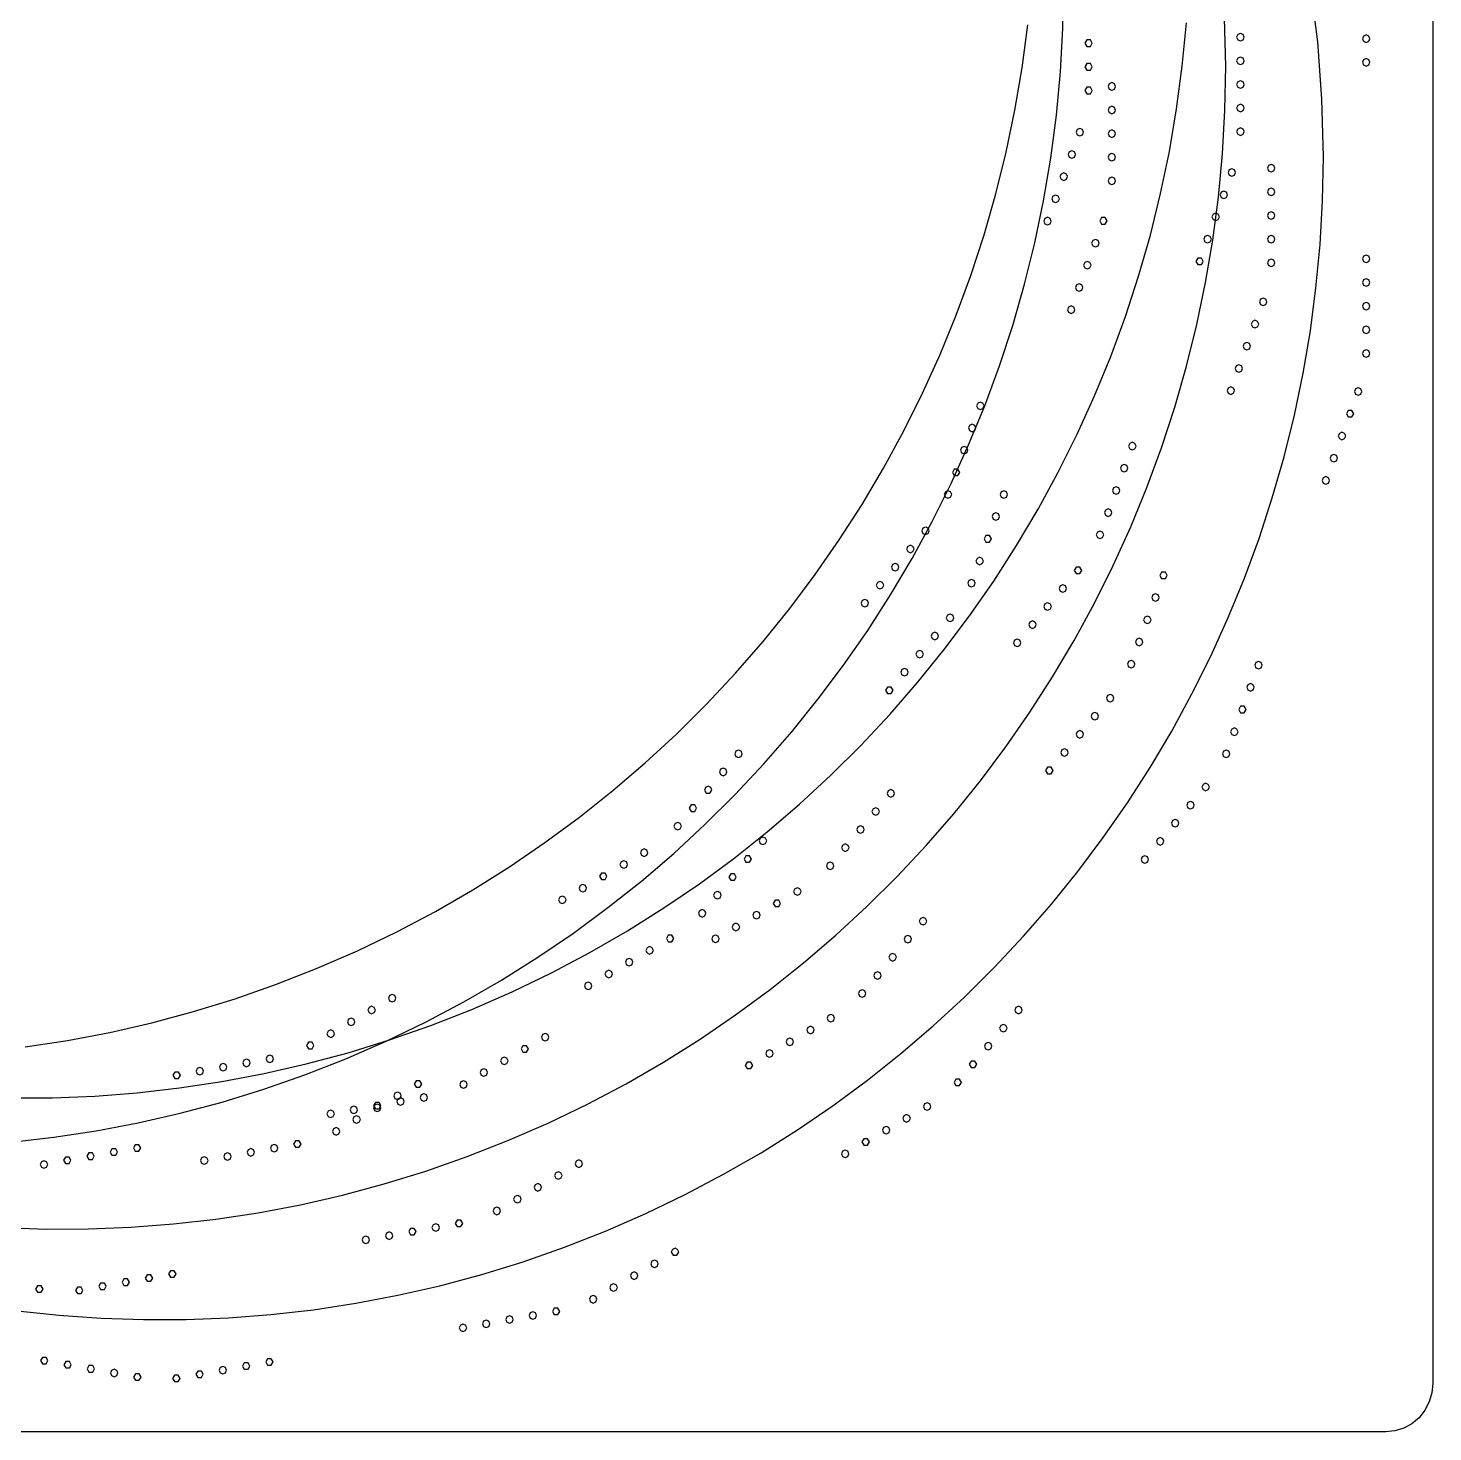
# Model space of a CAD drawing. Extents: x 0 to 302, y 3 to 305.
# Drawn here: x 151.2 to 302.2, y 2.6 to 153.5 of the extents above; entities that cross this region are included whole.
import ezdxf

# ---------------------------------------------------------------- set-up
doc = ezdxf.new("R2010")
doc.units = 0

msp = doc.modelspace()

# ---------------------------------------------------------------- linework, layer by layer
at = {"layer": '44.7', "color": 210}
msp.add_lwpolyline([(5.124733, 304.748579), (297.135278, 304.748579), (298.129654, 304.647513), (299.076751, 304.351862), (299.949954, 303.872952), (300.722652, 303.222107), (301.356214, 302.428332), (301.822408, 301.531309), (302.110208, 300.558378), (302.208591, 299.536877), (302.208591, 7.803112), (302.110208, 6.781611), (301.822408, 5.80868), (301.356214, 4.911657), (300.722652, 4.117882), (299.949954, 3.467037), (299.076751, 2.988127), (298.129654, 2.692476), (297.135278, 2.591409), (5.124733, 2.591409)], dxfattribs=at)
at = {"layer": '44.7', "color": 170}
msp.add_lwpolyline([(150.010696, 15.602278), (154.529285, 15.122986), (159.066211, 14.807852), (163.616882, 14.657789), (168.176709, 14.673709), (172.741101, 14.856526), (177.305467, 15.207153), (181.865217, 15.726503), (186.41576, 16.415489), (190.952506, 17.275025), (195.470864, 18.306022), (199.966244, 19.509395), (204.434055, 20.886057), (208.869707, 22.43692), (213.268609, 24.162898), (217.599553, 26.052941), (221.832659, 28.092794), (225.965325, 30.278567), (229.994952, 32.606368), (233.918939, 35.072304), (237.734686, 37.672485), (241.439593, 40.403018), (245.031059, 43.260012), (248.506484, 46.239575), (251.863267, 49.337817), (255.098809, 52.550844), (258.210509, 55.874765), (261.195766, 59.305689), (264.051981, 62.839724), (266.776553, 66.472979), (269.366882, 70.201561), (271.820366, 74.021579), (274.134407, 77.929141), (276.306404, 81.920356), (278.333756, 85.991333), (280.213863, 90.138178), (281.944125, 94.357001), (283.521941, 98.64391), (284.944711, 102.995014), (286.209835, 107.40642), (287.314712, 111.874238), (288.256743, 116.394574), (289.033326, 120.963539), (289.641862, 125.577239), (290.079749, 130.231784), (290.344389, 134.923281), (290.43318, 139.64784), (290.279556, 145.846232), (289.821513, 152.002554), (289.063296, 158.106561)], dxfattribs=at)
at = {"layer": '44.8', "color": 170}
msp.add_lwpolyline([(148.579821, 24.548722), (153.130492, 24.398659), (157.690319, 24.414579), (162.254711, 24.597396), (166.819077, 24.948023), (171.378827, 25.467373), (175.92937, 26.156359), (180.466116, 27.015895), (184.984474, 28.046892), (189.479854, 29.250265), (193.947665, 30.626927), (198.383317, 32.17779), (202.782219, 33.903768), (207.113163, 35.793811), (211.346269, 37.833664), (215.478935, 40.019437), (219.508562, 42.347238), (223.432549, 44.813174), (227.248296, 47.413355), (230.953203, 50.143888), (234.544669, 53.000882), (238.020094, 55.980445), (241.376877, 59.078687), (244.612419, 62.291714), (247.724119, 65.615635), (250.709376, 69.046559), (253.565591, 72.580594), (256.290163, 76.213849), (258.880492, 79.942431), (261.333976, 83.762449), (263.648017, 87.670011), (265.820014, 91.661226), (267.847366, 95.732203), (269.727473, 99.879048), (271.457735, 104.097871), (273.035551, 108.38478), (274.458321, 112.735884), (275.723445, 117.14729), (276.828322, 121.615108), (277.770353, 126.135444), (278.546936, 130.704409), (279.155472, 135.318109), (279.593359, 139.972654), (279.857999, 144.664151), (279.94679, 149.38871), (279.784141, 155.821193)], dxfattribs=at)
at = {"layer": '44.9', "color": 170}
msp.add_lwpolyline([(149.396227, 33.750003), (153.955977, 34.269353), (158.50652, 34.958339), (163.043266, 35.817875), (167.561624, 36.848872), (172.057004, 38.052245), (176.524815, 39.428907), (180.960467, 40.97977), (185.359369, 42.705748), (189.690313, 44.595791), (193.923419, 46.635644), (198.056085, 48.821417), (202.085712, 51.149218), (206.009699, 53.615154), (209.825446, 56.215335), (213.530353, 58.945868), (217.121819, 61.802862), (220.597244, 64.782425), (223.954027, 67.880667), (227.189569, 71.093694), (230.301269, 74.417615), (233.286526, 77.848539), (236.142741, 81.382574), (238.867313, 85.015829), (241.457642, 88.744411), (243.911126, 92.564429), (246.225167, 96.471991), (248.397164, 100.463206), (250.424516, 104.534183), (252.304623, 108.681028), (254.034885, 112.899851), (255.612701, 117.18676), (257.035471, 121.537864), (258.300595, 125.94927), (259.405472, 130.417088), (260.347503, 134.937424), (261.124086, 139.506389), (261.732622, 144.120089), (262.170509, 148.774634), (262.435149, 153.466131), (262.52394, 158.19069)], dxfattribs=at)
at = {"layer": '45.0', "color": 170}
msp.add_lwpolyline([(149.244052, 38.495309), (153.803879, 38.511229), (158.368271, 38.694046), (162.932637, 39.044673), (167.492387, 39.564023), (172.04293, 40.253009), (176.579676, 41.112545), (181.098034, 42.143542), (185.593414, 43.346915), (190.061225, 44.723577), (194.496877, 46.27444), (198.895779, 48.000418), (203.226723, 49.890461), (207.459829, 51.930314), (211.592495, 54.116087), (215.622122, 56.443888), (219.546109, 58.909824), (223.361856, 61.510005), (227.066763, 64.240538), (230.658229, 67.097532), (234.133654, 70.077095), (237.490437, 73.175337), (240.725979, 76.388364), (243.837679, 79.712285), (246.822936, 83.143209), (249.679151, 86.677244), (252.403723, 90.310499), (254.994052, 94.039081), (257.447536, 97.859099), (259.761577, 101.766661), (261.933574, 105.757876), (263.960926, 109.828853), (265.841033, 113.975698), (267.571295, 118.194521), (269.149111, 122.48143), (270.571881, 126.832534), (271.837005, 131.24394), (272.941882, 135.711758), (273.883913, 140.232094), (274.660496, 144.801059), (275.269032, 149.414759), (275.706919, 154.069304)], dxfattribs=at)
at = {"layer": '45.1', "color": 170}
msp.add_lwpolyline([(150.886967, 43.992143), (155.43751, 44.681129), (159.974256, 45.540665), (164.492614, 46.571662), (168.987994, 47.775035), (173.455805, 49.151697), (177.891457, 50.70256), (182.290359, 52.428538), (186.621303, 54.318581), (190.854409, 56.358434), (194.987075, 58.544207), (199.016702, 60.872008), (202.940689, 63.337944), (206.756436, 65.938125), (210.461343, 68.668658), (214.052809, 71.525652), (217.528234, 74.505215), (220.885017, 77.603457), (224.120559, 80.816484), (227.232259, 84.140405), (230.217516, 87.571329), (233.073731, 91.105364), (235.798303, 94.738619), (238.388632, 98.467201), (240.842116, 102.287219), (243.156157, 106.194781), (245.328154, 110.185996), (247.355506, 114.256973), (249.235613, 118.403818), (250.965875, 122.622641), (252.543691, 126.90955), (253.966461, 131.260654), (255.231585, 135.67206), (256.336462, 140.139878), (257.278493, 144.660214), (258.055076, 149.229179), (258.663612, 153.842879)], dxfattribs=at)
at = {"layer": 'Sketch', "color": 7}
for points in [[(281.913677, 152.520389), (281.796357, 152.802934), (281.513677, 152.919929), (281.230998, 152.802934), (281.113678, 152.520389), (281.230998, 152.237844), (281.513677, 152.12085), (281.796357, 152.237844), (281.913677, 152.520389), (281.913677, 152.520389)], [(295.435984, 152.353355), (295.318664, 152.6359), (295.035985, 152.752894), (294.753305, 152.6359), (294.635986, 152.353355), (294.753305, 152.07081), (295.035985, 151.953815), (295.318664, 152.07081), (295.435984, 152.353355), (295.435984, 152.353355)], [(265.592241, 151.868396), (265.392241, 152.214806), (264.99224, 152.214806), (264.79224, 151.868396), (264.99224, 151.521985), (265.392241, 151.521985), (265.592241, 151.868396), (265.592241, 151.868396)], [(265.592241, 149.328399), (265.392241, 149.674809), (264.99224, 149.674809), (264.79224, 149.328399), (264.99224, 148.981988), (265.392241, 148.981988), (265.592241, 149.328399), (265.592241, 149.328399)], [(281.913677, 149.980392), (281.796357, 150.262937), (281.513677, 150.379932), (281.230998, 150.262937), (281.113678, 149.980392), (281.230998, 149.697848), (281.513677, 149.580853), (281.796357, 149.697848), (281.913677, 149.980392), (281.913677, 149.980392)], [(295.435984, 149.813358), (295.318664, 150.095903), (295.035985, 150.212897), (294.753305, 150.095903), (294.635986, 149.813358), (294.753305, 149.530813), (295.035985, 149.413819), (295.318664, 149.530813), (295.435984, 149.813358), (295.435984, 149.813358)], [(265.592241, 146.788402), (265.392241, 147.134813), (264.99224, 147.134813), (264.79224, 146.788402), (264.99224, 146.441991), (265.392241, 146.441991), (265.592241, 146.788402), (265.592241, 146.788402)], [(268.094112, 147.226389), (267.976793, 147.508934), (267.694113, 147.625929), (267.411434, 147.508934), (267.294114, 147.226389), (267.411434, 146.943844), (267.694113, 146.82685), (267.976793, 146.943844), (268.094112, 147.226389), (268.094112, 147.226389)], [(281.913677, 147.440396), (281.796357, 147.722941), (281.513677, 147.839935), (281.230998, 147.722941), (281.113678, 147.440396), (281.230998, 147.157851), (281.513677, 147.040856), (281.796357, 147.157851), (281.913677, 147.440396), (281.913677, 147.440396)], [(268.094112, 144.686392), (267.976793, 144.968937), (267.694113, 145.085932), (267.411434, 144.968937), (267.294114, 144.686392), (267.411434, 144.403848), (267.694113, 144.286853), (267.976793, 144.403848), (268.094112, 144.686392), (268.094112, 144.686392)], [(281.913677, 144.900399), (281.796357, 145.182944), (281.513677, 145.299938), (281.230998, 145.182944), (281.113678, 144.900399), (281.230998, 144.617854), (281.513677, 144.500859), (281.796357, 144.617854), (281.913677, 144.900399), (281.913677, 144.900399)], [(264.659369, 142.29782), (264.542049, 142.580365), (264.25937, 142.697359), (263.97669, 142.580365), (263.85937, 142.29782), (263.97669, 142.015275), (264.25937, 141.898281), (264.542049, 142.015275), (264.659369, 142.29782), (264.659369, 142.29782)], [(268.094112, 142.146396), (267.976793, 142.428941), (267.694113, 142.545935), (267.411434, 142.428941), (267.294114, 142.146396), (267.411434, 141.863851), (267.694113, 141.746856), (267.976793, 141.863851), (268.094112, 142.146396), (268.094112, 142.146396)], [(281.913677, 142.360402), (281.796357, 142.642947), (281.513677, 142.759941), (281.230998, 142.642947), (281.113678, 142.360402), (281.230998, 142.077857), (281.513677, 141.960863), (281.796357, 142.077857), (281.913677, 142.360402), (281.913677, 142.360402)], [(263.79064, 139.911017), (263.67332, 140.193562), (263.39064, 140.310556), (263.107961, 140.193562), (262.990641, 139.911017), (263.107961, 139.628472), (263.39064, 139.511477), (263.67332, 139.628472), (263.79064, 139.911017), (263.79064, 139.911017)], [(268.094112, 139.606399), (267.976793, 139.888944), (267.694113, 140.005938), (267.411434, 139.888944), (267.294114, 139.606399), (267.411434, 139.323854), (267.694113, 139.206859), (267.976793, 139.323854), (268.094112, 139.606399), (268.094112, 139.606399)], [(262.92191, 137.524187), (262.804591, 137.806732), (262.521911, 137.923726), (262.239232, 137.806732), (262.121912, 137.524187), (262.239232, 137.241642), (262.521911, 137.124648), (262.804591, 137.241642), (262.92191, 137.524187), (262.92191, 137.524187)], [(268.094112, 137.066402), (267.976793, 137.348947), (267.694113, 137.465941), (267.411434, 137.348947), (267.294114, 137.066402), (267.411434, 136.783857), (267.694113, 136.666863), (267.976793, 136.783857), (268.094112, 137.066402), (268.094112, 137.066402)], [(280.997907, 137.966816), (280.880588, 138.249361), (280.597908, 138.366356), (280.315228, 138.249361), (280.197909, 137.966816), (280.315228, 137.684271), (280.597908, 137.567277), (280.880588, 137.684271), (280.997907, 137.966816), (280.997907, 137.966816)], [(285.233548, 138.424389), (285.116229, 138.706934), (284.833549, 138.823929), (284.550869, 138.706934), (284.43355, 138.424389), (284.550869, 138.141844), (284.833549, 138.02485), (285.116229, 138.141844), (285.233548, 138.424389), (285.233548, 138.424389)], [(280.129178, 135.580013), (280.011858, 135.862558), (279.729179, 135.979552), (279.446499, 135.862558), (279.32918, 135.580013), (279.446499, 135.297468), (279.729179, 135.180473), (280.011858, 135.297468), (280.129178, 135.580013), (280.129178, 135.580013)], [(285.233548, 135.884392), (285.116229, 136.166937), (284.833549, 136.283932), (284.550869, 136.166937), (284.43355, 135.884392), (284.550869, 135.601848), (284.833549, 135.484853), (285.116229, 135.601848), (285.233548, 135.884392), (285.233548, 135.884392)], [(262.053179, 135.137384), (261.935823, 135.419862), (261.653179, 135.53682), (261.370536, 135.419862), (261.25318, 135.137384), (261.370536, 134.854906), (261.653179, 134.737948), (261.935823, 134.854906), (262.053179, 135.137384), (262.053179, 135.137384)], [(261.184449, 132.750554), (261.06713, 133.033099), (260.78445, 133.150094), (260.501771, 133.033099), (260.384451, 132.750554), (260.501771, 132.468009), (260.78445, 132.351015), (261.06713, 132.468009), (261.184449, 132.750554), (261.184449, 132.750554)], [(267.195446, 132.769812), (266.995445, 133.116223), (266.595445, 133.116223), (266.395445, 132.769812), (266.595445, 132.423402), (266.995445, 132.423402), (267.195446, 132.769812), (267.195446, 132.769812)], [(279.260446, 133.193183), (279.143127, 133.475728), (278.860447, 133.592723), (278.577767, 133.475728), (278.460448, 133.193183), (278.577767, 132.910638), (278.860447, 132.793644), (279.143127, 132.910638), (279.260446, 133.193183), (279.260446, 133.193183)], [(285.233548, 133.344396), (285.116229, 133.626941), (284.833549, 133.743935), (284.550869, 133.626941), (284.43355, 133.344396), (284.550869, 133.061851), (284.833549, 132.944856), (285.116229, 133.061851), (285.233548, 133.344396), (285.233548, 133.344396)], [(266.326714, 130.382983), (266.209394, 130.665527), (265.926715, 130.782522), (265.644035, 130.665527), (265.526715, 130.382983), (265.644035, 130.100438), (265.926715, 129.983443), (266.209394, 130.100438), (266.326714, 130.382983), (266.326714, 130.382983)], [(278.391717, 130.80638), (278.274397, 131.088925), (277.991718, 131.205919), (277.709038, 131.088925), (277.591719, 130.80638), (277.709038, 130.523835), (277.991718, 130.406841), (278.274397, 130.523835), (278.391717, 130.80638), (278.391717, 130.80638)], [(285.233548, 130.804399), (285.116229, 131.086944), (284.833549, 131.203938), (284.550869, 131.086944), (284.43355, 130.804399), (284.550869, 130.521854), (284.833549, 130.404859), (285.116229, 130.521854), (285.233548, 130.804399), (285.233548, 130.804399)], [(265.457985, 127.996179), (265.340665, 128.278724), (265.057985, 128.395719), (264.775306, 128.278724), (264.657986, 127.996179), (264.775306, 127.713634), (265.057985, 127.59664), (265.340665, 127.713634), (265.457985, 127.996179), (265.457985, 127.996179)], [(277.522988, 128.41955), (277.322988, 128.765961), (276.922987, 128.765961), (276.722987, 128.41955), (276.922987, 128.07314), (277.322988, 128.07314), (277.522988, 128.41955), (277.522988, 128.41955)], [(285.233548, 128.264402), (285.116229, 128.546947), (284.833549, 128.663941), (284.550869, 128.546947), (284.43355, 128.264402), (284.550869, 127.981857), (284.833549, 127.864863), (285.116229, 127.981857), (285.233548, 128.264402), (285.233548, 128.264402)], [(295.435984, 128.683389), (295.318664, 128.965934), (295.035985, 129.082929), (294.753305, 128.965934), (294.635986, 128.683389), (294.753305, 128.400844), (295.035985, 128.28385), (295.318664, 128.400844), (295.435984, 128.683389), (295.435984, 128.683389)], [(264.589256, 125.60935), (264.471936, 125.891894), (264.189256, 126.008889), (263.906577, 125.891894), (263.789257, 125.60935), (263.906577, 125.326805), (264.189256, 125.20981), (264.471936, 125.326805), (264.589256, 125.60935), (264.589256, 125.60935)], [(295.435984, 126.143392), (295.318664, 126.425937), (295.035985, 126.542932), (294.753305, 126.425937), (294.635986, 126.143392), (294.753305, 125.860848), (295.035985, 125.743853), (295.318664, 125.860848), (295.435984, 126.143392), (295.435984, 126.143392)], [(284.351981, 124.064782), (284.234662, 124.347327), (283.951982, 124.464321), (283.669303, 124.347327), (283.551983, 124.064782), (283.669303, 123.782237), (283.951982, 123.665242), (284.234662, 123.782237), (284.351981, 124.064782), (284.351981, 124.064782)], [(295.435984, 123.603396), (295.318664, 123.885941), (295.035985, 124.002935), (294.753305, 123.885941), (294.635986, 123.603396), (294.753305, 123.320851), (295.035985, 123.203856), (295.318664, 123.320851), (295.435984, 123.603396), (295.435984, 123.603396)], [(263.720524, 123.222546), (263.603204, 123.505091), (263.320524, 123.622086), (263.037845, 123.505091), (262.920525, 123.222546), (263.037845, 122.940001), (263.320524, 122.823007), (263.603204, 122.940001), (263.720524, 123.222546), (263.720524, 123.222546)], [(283.483252, 121.677979), (283.365933, 121.960524), (283.083253, 122.077518), (282.800573, 121.960524), (282.683254, 121.677979), (282.800573, 121.395434), (283.083253, 121.278439), (283.365933, 121.395434), (283.483252, 121.677979), (283.483252, 121.677979)], [(295.435984, 121.063399), (295.318664, 121.345944), (295.035985, 121.462938), (294.753305, 121.345944), (294.635986, 121.063399), (294.753305, 120.780854), (295.035985, 120.663859), (295.318664, 120.780854), (295.435984, 121.063399), (295.435984, 121.063399)], [(282.614523, 119.291149), (282.497366, 119.573992), (282.214523, 119.691149), (281.93168, 119.573992), (281.814522, 119.291149), (281.93168, 119.008306), (282.214523, 118.891149), (282.497366, 119.008306), (282.614523, 119.291149), (282.614523, 119.291149)], [(295.435984, 118.523402), (295.318664, 118.805947), (295.035985, 118.922941), (294.753305, 118.805947), (294.635986, 118.523402), (294.753305, 118.240857), (295.035985, 118.123863), (295.318664, 118.240857), (295.435984, 118.523402), (295.435984, 118.523402)], [(281.745791, 116.904346), (281.628472, 117.186891), (281.345792, 117.303885), (281.063112, 117.186891), (280.945793, 116.904346), (281.063112, 116.621801), (281.345792, 116.504806), (281.628472, 116.621801), (281.745791, 116.904346), (281.745791, 116.904346)], [(280.877062, 114.517516), (280.759905, 114.800359), (280.477062, 114.917516), (280.194219, 114.800359), (280.077061, 114.517516), (280.194219, 114.234673), (280.477062, 114.117516), (280.759905, 114.234673), (280.877062, 114.517516), (280.877062, 114.517516)], [(294.57152, 114.420778), (294.4542, 114.703323), (294.171521, 114.820317), (293.888841, 114.703323), (293.771522, 114.420778), (293.888841, 114.138233), (294.171521, 114.021239), (294.4542, 114.138233), (294.57152, 114.420778), (294.57152, 114.420778)], [(253.957571, 112.894896), (253.840252, 113.177441), (253.557572, 113.294436), (253.274892, 113.177441), (253.157573, 112.894896), (253.274892, 112.612352), (253.557572, 112.495357), (253.840252, 112.612352), (253.957571, 112.894896), (253.957571, 112.894896)], [(293.702791, 112.033948), (293.502791, 112.380359), (293.10279, 112.380359), (292.90279, 112.033948), (293.10279, 111.687538), (293.502791, 111.687538), (293.702791, 112.033948), (293.702791, 112.033948)], [(253.088842, 110.508067), (252.971522, 110.790612), (252.688843, 110.907606), (252.406163, 110.790612), (252.288844, 110.508067), (252.406163, 110.225522), (252.688843, 110.108527), (252.971522, 110.225522), (253.088842, 110.508067), (253.088842, 110.508067)], [(270.29611, 108.563866), (270.17879, 108.846411), (269.89611, 108.963405), (269.613431, 108.846411), (269.496111, 108.563866), (269.613431, 108.281321), (269.89611, 108.164327), (270.17879, 108.281321), (270.29611, 108.563866), (270.29611, 108.563866)], [(292.834059, 109.647145), (292.716739, 109.92969), (292.43406, 110.046685), (292.15138, 109.92969), (292.034061, 109.647145), (292.15138, 109.3646), (292.43406, 109.247606), (292.716739, 109.3646), (292.834059, 109.647145), (292.834059, 109.647145)], [(252.220113, 108.121263), (252.102793, 108.403808), (251.820114, 108.520803), (251.537434, 108.403808), (251.420114, 108.121263), (251.537434, 107.838719), (251.820114, 107.721724), (252.102793, 107.838719), (252.220113, 108.121263), (252.220113, 108.121263)], [(291.96533, 107.260315), (291.84801, 107.54286), (291.565331, 107.659855), (291.282651, 107.54286), (291.165331, 107.260315), (291.282651, 106.977771), (291.565331, 106.860776), (291.84801, 106.977771), (291.96533, 107.260315), (291.96533, 107.260315)], [(251.351384, 105.734434), (251.151383, 106.080844), (250.751383, 106.080844), (250.551383, 105.734434), (250.751383, 105.388023), (251.151383, 105.388023), (251.351384, 105.734434), (251.351384, 105.734434)], [(269.42738, 106.177063), (269.310061, 106.459608), (269.027381, 106.576602), (268.744702, 106.459608), (268.627382, 106.177063), (268.744702, 105.894518), (269.027381, 105.777523), (269.310061, 105.894518), (269.42738, 106.177063), (269.42738, 106.177063)], [(291.096601, 104.873512), (290.979443, 105.156355), (290.6966, 105.273513), (290.413757, 105.156355), (290.2966, 104.873512), (290.413757, 104.590669), (290.6966, 104.473512), (290.979443, 104.590669), (291.096601, 104.873512), (291.096601, 104.873512)], [(250.482652, 103.347631), (250.365332, 103.630175), (250.082653, 103.74717), (249.799973, 103.630175), (249.682653, 103.347631), (249.799973, 103.065086), (250.082653, 102.948091), (250.365332, 103.065086), (250.482652, 103.347631), (250.482652, 103.347631)], [(256.493648, 103.366862), (256.376328, 103.649407), (256.093649, 103.766402), (255.810969, 103.649407), (255.69365, 103.366862), (255.810969, 103.084317), (256.093649, 102.967323), (256.376328, 103.084317), (256.493648, 103.366862), (256.493648, 103.366862)], [(268.558649, 103.790233), (268.441329, 104.072778), (268.158649, 104.189773), (267.87597, 104.072778), (267.75865, 103.790233), (267.87597, 103.507688), (268.158649, 103.390694), (268.441329, 103.507688), (268.558649, 103.790233), (268.558649, 103.790233)], [(255.624919, 100.980033), (255.507599, 101.262577), (255.22492, 101.379572), (254.94224, 101.262577), (254.82492, 100.980033), (254.94224, 100.697488), (255.22492, 100.580493), (255.507599, 100.697488), (255.624919, 100.980033), (255.624919, 100.980033)], [(267.689919, 101.40343), (267.5726, 101.685975), (267.28992, 101.802969), (267.007241, 101.685975), (266.889921, 101.40343), (267.007241, 101.120885), (267.28992, 101.00389), (267.5726, 101.120885), (267.689919, 101.40343), (267.689919, 101.40343)], [(248.070176, 99.446936), (247.952856, 99.729481), (247.670177, 99.846476), (247.387497, 99.729481), (247.270178, 99.446936), (247.387497, 99.164391), (247.670177, 99.047397), (247.952856, 99.164391), (248.070176, 99.446936), (248.070176, 99.446936)], [(254.75619, 98.593229), (254.556189, 98.93964), (254.156189, 98.93964), (253.956189, 98.593229), (254.156189, 98.246819), (254.556189, 98.246819), (254.75619, 98.593229), (254.75619, 98.593229)], [(266.82119, 99.0166), (266.703871, 99.299145), (266.421191, 99.41614), (266.138511, 99.299145), (266.021192, 99.0166), (266.138511, 98.734055), (266.421191, 98.617061), (266.703871, 98.734055), (266.82119, 99.0166), (266.82119, 99.0166)], [(246.437498, 97.501166), (246.320178, 97.783711), (246.037499, 97.900706), (245.754819, 97.783711), (245.637499, 97.501166), (245.754819, 97.218622), (246.037499, 97.101627), (246.320178, 97.218622), (246.437498, 97.501166), (246.437498, 97.501166)], [(244.80482, 95.555423), (244.6875, 95.837968), (244.40482, 95.954962), (244.122141, 95.837968), (244.004821, 95.555423), (244.122141, 95.272878), (244.40482, 95.155884), (244.6875, 95.272878), (244.80482, 95.555423), (244.80482, 95.555423)], [(253.887458, 96.2064), (253.770138, 96.488944), (253.487459, 96.605939), (253.204779, 96.488944), (253.087459, 96.2064), (253.204779, 95.923855), (253.487459, 95.80686), (253.770138, 95.923855), (253.887458, 96.2064), (253.887458, 96.2064)], [(264.457956, 95.201207), (264.257956, 95.547618), (263.857955, 95.547618), (263.657955, 95.201207), (263.857955, 94.854797), (264.257956, 94.854797), (264.457956, 95.201207), (264.457956, 95.201207)], [(243.172141, 93.60968), (243.054822, 93.892225), (242.772142, 94.009219), (242.489463, 93.892225), (242.372143, 93.60968), (242.489463, 93.327135), (242.772142, 93.21014), (243.054822, 93.327135), (243.172141, 93.60968), (243.172141, 93.60968)], [(253.018729, 93.819596), (252.901409, 94.102141), (252.618729, 94.219136), (252.33605, 94.102141), (252.21873, 93.819596), (252.33605, 93.537051), (252.618729, 93.420057), (252.901409, 93.537051), (253.018729, 93.819596), (253.018729, 93.819596)], [(262.825278, 93.255438), (262.707958, 93.537983), (262.425279, 93.654977), (262.142599, 93.537983), (262.025279, 93.255438), (262.142599, 92.972893), (262.425279, 92.855898), (262.707958, 92.972893), (262.825278, 93.255438), (262.825278, 93.255438)], [(273.650187, 94.661832), (273.450186, 95.008243), (273.050186, 95.008243), (272.850185, 94.661832), (273.050186, 94.315421), (273.450186, 94.315421), (273.650187, 94.661832), (273.650187, 94.661832)], [(272.781455, 92.275029), (272.664135, 92.557574), (272.381455, 92.674568), (272.098776, 92.557574), (271.981456, 92.275029), (272.098776, 91.992484), (272.381455, 91.875489), (272.664135, 91.992484), (272.781455, 92.275029), (272.781455, 92.275029)], [(241.539463, 91.663936), (241.422144, 91.946481), (241.139464, 92.063476), (240.856784, 91.946481), (240.739465, 91.663936), (240.856784, 91.381391), (241.139464, 91.264397), (241.422144, 91.381391), (241.539463, 91.663936), (241.539463, 91.663936)], [(261.192597, 91.309694), (261.075277, 91.592239), (260.792598, 91.709234), (260.509918, 91.592239), (260.392599, 91.309694), (260.509918, 91.027149), (260.792598, 90.910155), (261.075277, 91.027149), (261.192597, 91.309694), (261.192597, 91.309694)], [(250.704733, 90.089479), (250.587414, 90.372024), (250.304734, 90.489018), (250.022055, 90.372024), (249.904735, 90.089479), (250.022055, 89.806934), (250.304734, 89.689939), (250.587414, 89.806934), (250.704733, 90.089479), (250.704733, 90.089479)], [(259.559919, 89.363951), (259.442599, 89.646496), (259.15992, 89.76349), (258.87724, 89.646496), (258.75992, 89.363951), (258.87724, 89.081406), (259.15992, 88.964411), (259.442599, 89.081406), (259.559919, 89.363951), (259.559919, 89.363951)], [(271.912726, 89.888199), (271.795406, 90.170744), (271.512726, 90.287738), (271.230047, 90.170744), (271.112727, 89.888199), (271.230047, 89.605654), (271.512726, 89.48866), (271.795406, 89.605654), (271.912726, 89.888199), (271.912726, 89.888199)], [(249.072055, 88.143735), (248.954736, 88.42628), (248.672056, 88.543275), (248.389376, 88.42628), (248.272057, 88.143735), (248.389376, 87.86119), (248.672056, 87.744196), (248.954736, 87.86119), (249.072055, 88.143735), (249.072055, 88.143735)], [(257.927241, 87.418208), (257.809921, 87.700752), (257.527241, 87.817747), (257.244562, 87.700752), (257.127242, 87.418208), (257.244562, 87.135663), (257.527241, 87.018668), (257.809921, 87.135663), (257.927241, 87.418208), (257.927241, 87.418208)], [(271.043994, 87.501396), (270.926674, 87.783941), (270.643994, 87.900935), (270.361315, 87.783941), (270.243995, 87.501396), (270.361315, 87.218851), (270.643994, 87.101856), (270.926674, 87.218851), (271.043994, 87.501396), (271.043994, 87.501396)], [(247.439377, 86.197965), (247.322057, 86.48051), (247.039378, 86.597505), (246.756698, 86.48051), (246.639379, 86.197965), (246.756698, 85.915421), (247.039378, 85.798426), (247.322057, 85.915421), (247.439377, 86.197965), (247.439377, 86.197965)], [(245.806696, 84.252222), (245.689377, 84.534767), (245.406697, 84.651762), (245.124017, 84.534767), (245.006698, 84.252222), (245.124017, 83.969677), (245.406697, 83.852683), (245.689377, 83.969677), (245.806696, 84.252222), (245.806696, 84.252222)], [(270.175265, 85.114566), (270.057945, 85.397111), (269.775265, 85.514105), (269.492586, 85.397111), (269.375266, 85.114566), (269.492586, 84.832021), (269.775265, 84.715027), (270.057945, 84.832021), (270.175265, 85.114566), (270.175265, 85.114566)], [(283.869722, 85.017828), (283.752403, 85.300373), (283.469723, 85.417367), (283.187043, 85.300373), (283.069724, 85.017828), (283.187043, 84.735283), (283.469723, 84.618289), (283.752403, 84.735283), (283.869722, 85.017828), (283.869722, 85.017828)], [(244.174021, 82.306479), (243.97402, 82.652889), (243.57402, 82.652889), (243.37402, 82.306479), (243.57402, 81.960068), (243.97402, 81.960068), (244.174021, 82.306479), (244.174021, 82.306479)], [(267.910511, 81.46975), (267.793191, 81.752295), (267.510512, 81.869289), (267.227832, 81.752295), (267.110512, 81.46975), (267.227832, 81.187205), (267.510512, 81.070211), (267.793191, 81.187205), (267.910511, 81.46975), (267.910511, 81.46975)], [(283.000993, 82.630998), (282.883674, 82.913543), (282.600994, 83.030538), (282.318314, 82.913543), (282.200995, 82.630998), (282.318314, 82.348453), (282.600994, 82.231459), (282.883674, 82.348453), (283.000993, 82.630998), (283.000993, 82.630998)], [(282.132264, 80.244195), (281.932264, 80.590606), (281.532263, 80.590606), (281.332263, 80.244195), (281.532263, 79.897784), (281.932264, 79.897784), (282.132264, 80.244195), (282.132264, 80.244195)], [(266.277833, 79.52398), (266.160513, 79.806525), (265.877833, 79.92352), (265.595154, 79.806525), (265.477834, 79.52398), (265.595154, 79.241435), (265.877833, 79.124441), (266.160513, 79.241435), (266.277833, 79.52398), (266.277833, 79.52398)], [(264.645154, 77.578237), (264.527835, 77.860782), (264.245155, 77.977776), (263.962476, 77.860782), (263.845156, 77.578237), (263.962476, 77.295692), (264.245155, 77.178697), (264.527835, 77.295692), (264.645154, 77.578237), (264.645154, 77.578237)], [(281.263532, 77.857365), (281.146213, 78.13991), (280.863533, 78.256905), (280.580853, 78.13991), (280.463534, 77.857365), (280.580853, 77.57482), (280.863533, 77.457826), (281.146213, 77.57482), (281.263532, 77.857365), (281.263532, 77.857365)], [(227.957378, 75.477436), (227.840058, 75.759981), (227.557379, 75.876976), (227.274699, 75.759981), (227.15738, 75.477436), (227.274699, 75.194891), (227.557379, 75.077897), (227.840058, 75.194891), (227.957378, 75.477436), (227.957378, 75.477436)], [(263.012474, 75.632493), (262.895154, 75.915038), (262.612474, 76.032033), (262.329795, 75.915038), (262.212475, 75.632493), (262.329795, 75.349948), (262.612474, 75.232954), (262.895154, 75.349948), (263.012474, 75.632493), (263.012474, 75.632493)], [(280.394803, 75.470562), (280.277483, 75.753107), (279.994804, 75.870102), (279.712124, 75.753107), (279.594805, 75.470562), (279.712124, 75.188017), (279.994804, 75.071023), (280.277483, 75.188017), (280.394803, 75.470562), (280.394803, 75.470562)], [(261.379798, 73.68675), (261.179798, 74.033161), (260.779797, 74.033161), (260.579797, 73.68675), (260.779797, 73.340339), (261.179798, 73.340339), (261.379798, 73.68675), (261.379798, 73.68675)], [(226.3247, 73.531666), (226.20738, 73.814211), (225.924701, 73.931206), (225.642021, 73.814211), (225.524701, 73.531666), (225.642021, 73.249122), (225.924701, 73.132127), (226.20738, 73.249122), (226.3247, 73.531666), (226.3247, 73.531666)], [(224.692022, 71.585923), (224.574864, 71.868766), (224.292021, 71.985923), (224.009178, 71.868766), (223.892021, 71.585923), (224.092021, 71.239512), (224.492021, 71.239512), (224.692022, 71.585923), (224.692022, 71.585923)], [(244.345155, 71.231707), (244.227836, 71.514252), (243.945156, 71.631247), (243.662477, 71.514252), (243.545157, 71.231707), (243.662477, 70.949163), (243.945156, 70.832168), (244.227836, 70.949163), (244.345155, 71.231707), (244.345155, 71.231707)], [(278.179288, 71.911021), (278.061969, 72.193566), (277.779289, 72.310561), (277.496609, 72.193566), (277.37929, 71.911021), (277.496609, 71.628476), (277.779289, 71.511482), (278.061969, 71.628476), (278.179288, 71.911021), (278.179288, 71.911021)], [(223.059343, 69.64018), (222.859343, 69.98659), (222.459343, 69.98659), (222.259342, 69.64018), (222.459343, 69.293769), (222.859343, 69.293769), (223.059343, 69.64018), (223.059343, 69.64018)], [(242.712477, 69.285938), (242.595158, 69.568483), (242.312478, 69.685477), (242.029798, 69.568483), (241.912479, 69.285938), (242.029798, 69.003393), (242.312478, 68.886398), (242.595158, 69.003393), (242.712477, 69.285938), (242.712477, 69.285938)], [(276.54661, 69.965278), (276.42929, 70.247823), (276.146611, 70.364817), (275.863931, 70.247823), (275.746611, 69.965278), (275.863931, 69.682733), (276.146611, 69.565738), (276.42929, 69.682733), (276.54661, 69.965278), (276.54661, 69.965278)], [(221.426663, 67.694436), (221.309343, 67.976981), (221.026663, 68.093976), (220.743984, 67.976981), (220.626664, 67.694436), (220.743984, 67.411891), (221.026663, 67.294897), (221.309343, 67.411891), (221.426663, 67.694436), (221.426663, 67.694436)], [(274.913932, 68.019508), (274.796612, 68.302053), (274.513933, 68.419047), (274.231253, 68.302053), (274.113933, 68.019508), (274.231253, 67.736963), (274.513933, 67.619969), (274.796612, 67.736963), (274.913932, 68.019508), (274.913932, 68.019508)], [(230.591935, 66.119979), (230.474778, 66.402822), (230.191935, 66.519979), (229.909092, 66.402822), (229.791934, 66.119979), (229.909092, 65.837136), (230.191935, 65.719978), (230.474778, 65.837136), (230.591935, 66.119979), (230.591935, 66.119979)], [(241.079799, 67.340194), (240.962479, 67.622739), (240.6798, 67.739734), (240.39712, 67.622739), (240.279801, 67.340194), (240.39712, 67.057649), (240.6798, 66.940655), (240.962479, 67.057649), (241.079799, 67.340194), (241.079799, 67.340194)], [(273.281254, 66.073765), (273.163934, 66.356309), (272.881254, 66.473304), (272.598575, 66.356309), (272.481255, 66.073765), (272.598575, 65.79122), (272.881254, 65.674225), (273.163934, 65.79122), (273.281254, 66.073765), (273.281254, 66.073765)], [(217.825561, 64.854085), (217.708241, 65.13663), (217.425562, 65.253624), (217.142882, 65.13663), (217.025563, 64.854085), (217.142882, 64.57154), (217.425562, 64.454545), (217.708241, 64.57154), (217.825561, 64.854085), (217.825561, 64.854085)], [(239.447121, 65.394451), (239.329801, 65.676996), (239.047122, 65.79399), (238.764442, 65.676996), (238.647122, 65.394451), (238.764442, 65.111906), (239.047122, 64.994911), (239.329801, 65.111906), (239.447121, 65.394451), (239.447121, 65.394451)], [(215.62586, 63.584086), (215.508541, 63.866631), (215.225861, 63.983626), (214.943181, 63.866631), (214.825862, 63.584086), (214.943181, 63.301542), (215.225861, 63.184547), (215.508541, 63.301542), (215.62586, 63.584086), (215.62586, 63.584086)], [(228.959257, 64.174235), (228.759257, 64.520646), (228.359256, 64.520646), (228.159256, 64.174235), (228.359256, 63.827825), (228.759257, 63.827825), (228.959257, 64.174235), (228.959257, 64.174235)], [(237.814443, 63.448707), (237.697123, 63.731252), (237.414443, 63.848247), (237.131764, 63.731252), (237.014444, 63.448707), (237.131764, 63.166163), (237.414443, 63.049168), (237.697123, 63.166163), (237.814443, 63.448707), (237.814443, 63.448707)], [(271.648575, 64.128021), (271.531256, 64.410566), (271.248576, 64.527561), (270.965896, 64.410566), (270.848577, 64.128021), (270.965896, 63.845476), (271.248576, 63.728482), (271.531256, 63.845476), (271.648575, 64.128021), (271.648575, 64.128021)], [(213.42616, 62.314088), (213.226159, 62.660499), (212.826159, 62.660499), (212.626158, 62.314088), (212.826159, 61.967677), (213.226159, 61.967677), (213.42616, 62.314088), (213.42616, 62.314088)], [(227.326579, 62.228465), (227.126579, 62.574876), (226.726578, 62.574876), (226.526578, 62.228465), (226.726578, 61.882055), (227.126579, 61.882055), (227.326579, 62.228465), (227.326579, 62.228465)], [(211.226456, 61.04409), (211.109137, 61.326635), (210.826457, 61.443629), (210.543777, 61.326635), (210.426458, 61.04409), (210.543777, 60.761545), (210.826457, 60.64455), (211.109137, 60.761545), (211.226456, 61.04409), (211.226456, 61.04409)], [(225.693898, 60.282722), (225.576579, 60.565267), (225.293899, 60.682262), (225.011219, 60.565267), (224.8939, 60.282722), (225.011219, 60.000177), (225.293899, 59.883183), (225.576579, 60.000177), (225.693898, 60.282722), (225.693898, 60.282722)], [(234.288782, 60.671671), (234.171426, 60.954149), (233.888782, 61.071107), (233.606139, 60.954149), (233.488783, 60.671671), (233.606139, 60.389193), (233.888782, 60.272235), (234.171426, 60.389193), (234.288782, 60.671671), (234.288782, 60.671671)], [(209.026755, 59.774091), (208.909436, 60.056636), (208.626756, 60.173631), (208.344077, 60.056636), (208.226757, 59.774091), (208.344077, 59.491546), (208.626756, 59.374552), (208.909436, 59.491546), (209.026755, 59.774091), (209.026755, 59.774091)], [(232.089081, 59.401672), (231.889081, 59.748083), (231.48908, 59.748083), (231.28908, 59.401672), (231.48908, 59.055262), (231.889081, 59.055262), (232.089081, 59.401672), (232.089081, 59.401672)], [(224.06122, 58.336979), (223.9439, 58.619524), (223.661221, 58.736518), (223.378541, 58.619524), (223.261222, 58.336979), (223.378541, 58.054434), (223.661221, 57.937439), (223.9439, 58.054434), (224.06122, 58.336979), (224.06122, 58.336979)], [(229.889377, 58.131674), (229.772058, 58.414219), (229.489378, 58.531213), (229.206699, 58.414219), (229.089379, 58.131674), (229.206699, 57.849129), (229.489378, 57.732135), (229.772058, 57.849129), (229.889377, 58.131674), (229.889377, 58.131674)], [(247.79771, 57.50025), (247.680391, 57.782795), (247.397711, 57.899789), (247.115031, 57.782795), (246.997712, 57.50025), (247.115031, 57.217705), (247.397711, 57.100711), (247.680391, 57.217705), (247.79771, 57.50025), (247.79771, 57.50025)], [(220.611002, 55.62323), (220.411002, 55.969641), (220.011001, 55.969641), (219.811001, 55.62323), (220.011001, 55.27682), (220.411002, 55.27682), (220.611002, 55.62323), (220.611002, 55.62323)], [(225.489973, 55.591677), (225.372654, 55.874222), (225.089974, 55.991217), (224.807295, 55.874222), (224.689975, 55.591677), (224.807295, 55.309132), (225.089974, 55.192138), (225.372654, 55.309132), (225.489973, 55.591677), (225.489973, 55.591677)], [(227.689677, 56.861676), (227.572357, 57.14422), (227.289678, 57.261215), (227.006998, 57.14422), (226.889678, 56.861676), (227.006998, 56.579131), (227.289678, 56.462136), (227.572357, 56.579131), (227.689677, 56.861676), (227.689677, 56.861676)], [(246.165032, 55.55448), (246.047712, 55.837025), (245.765033, 55.95402), (245.482353, 55.837025), (245.365034, 55.55448), (245.482353, 55.271935), (245.765033, 55.154941), (246.047712, 55.271935), (246.165032, 55.55448), (246.165032, 55.55448)], [(218.411299, 54.353232), (218.293979, 54.635777), (218.0113, 54.752771), (217.72862, 54.635777), (217.6113, 54.353232), (217.72862, 54.070687), (218.0113, 53.953692), (218.293979, 54.070687), (218.411299, 54.353232), (218.411299, 54.353232)], [(216.211598, 53.083233), (216.094278, 53.365778), (215.811599, 53.482773), (215.528919, 53.365778), (215.4116, 53.083233), (215.528919, 52.800689), (215.811599, 52.683694), (216.094278, 52.800689), (216.211598, 53.083233), (216.211598, 53.083233)], [(244.532354, 53.608737), (244.415034, 53.891282), (244.132355, 54.008276), (243.849675, 53.891282), (243.732355, 53.608737), (243.849675, 53.326192), (244.132355, 53.209197), (244.415034, 53.326192), (244.532354, 53.608737), (244.532354, 53.608737)], [(214.011895, 51.813235), (213.894575, 52.09578), (213.611895, 52.212774), (213.329216, 52.09578), (213.211896, 51.813235), (213.329216, 51.53069), (213.611895, 51.413696), (213.894575, 51.53069), (214.011895, 51.813235), (214.011895, 51.813235)], [(242.899676, 51.662993), (242.782356, 51.945538), (242.499676, 52.062533), (242.216997, 51.945538), (242.099677, 51.662993), (242.216997, 51.380448), (242.499676, 51.263454), (242.782356, 51.380448), (242.899676, 51.662993), (242.899676, 51.662993)], [(211.812194, 50.543237), (211.694874, 50.825782), (211.412195, 50.942776), (211.129515, 50.825782), (211.012195, 50.543237), (211.129515, 50.260692), (211.412195, 50.143697), (211.694874, 50.260692), (211.812194, 50.543237), (211.812194, 50.543237)], [(241.266997, 49.71725), (241.149641, 49.999728), (240.866998, 50.116686), (240.584355, 49.999728), (240.466999, 49.71725), (240.584355, 49.434772), (240.866998, 49.317814), (241.149641, 49.434772), (241.266997, 49.71725), (241.266997, 49.71725)], [(188.52796, 47.939108), (188.41064, 48.221653), (188.127961, 48.338648), (187.845281, 48.221653), (187.727962, 47.939108), (187.845281, 47.656564), (188.127961, 47.539569), (188.41064, 47.656564), (188.52796, 47.939108), (188.52796, 47.939108)], [(190.727661, 49.209107), (190.610341, 49.491652), (190.327662, 49.608646), (190.044982, 49.491652), (189.927662, 49.209107), (190.044982, 48.926562), (190.327662, 48.809567), (190.610341, 48.926562), (190.727661, 49.209107), (190.727661, 49.209107)], [(258.06649, 47.941521), (257.949171, 48.224066), (257.666491, 48.341061), (257.383811, 48.224066), (257.266492, 47.941521), (257.383811, 47.658976), (257.666491, 47.541982), (257.949171, 47.658976), (258.06649, 47.941521), (258.06649, 47.941521)], [(186.328257, 46.66911), (186.210937, 46.951655), (185.928257, 47.068649), (185.645578, 46.951655), (185.528258, 46.66911), (185.645578, 46.386565), (185.928257, 46.269571), (186.210937, 46.386565), (186.328257, 46.66911), (186.328257, 46.66911)], [(237.892217, 47.066816), (237.774898, 47.349361), (237.492218, 47.466356), (237.209539, 47.349361), (237.092219, 47.066816), (237.209539, 46.784271), (237.492218, 46.667277), (237.774898, 46.784271), (237.892217, 47.066816), (237.892217, 47.066816)], [(184.128556, 45.399112), (184.011236, 45.681657), (183.728557, 45.798651), (183.445877, 45.681657), (183.328557, 45.399112), (183.445877, 45.116567), (183.728557, 44.999572), (184.011236, 45.116567), (184.128556, 45.399112), (184.128556, 45.399112)], [(207.190881, 45.026693), (207.073562, 45.309238), (206.790882, 45.426232), (206.508202, 45.309238), (206.390883, 45.026693), (206.508202, 44.744148), (206.790882, 44.627153), (207.073562, 44.744148), (207.190881, 45.026693), (207.190881, 45.026693)], [(235.692517, 45.796818), (235.575197, 46.079363), (235.292517, 46.196357), (235.009838, 46.079363), (234.892518, 45.796818), (235.009838, 45.514273), (235.292517, 45.397278), (235.575197, 45.514273), (235.692517, 45.796818), (235.692517, 45.796818)], [(256.433812, 45.995778), (256.316492, 46.278323), (256.033813, 46.395317), (255.751133, 46.278323), (255.633814, 45.995778), (255.751133, 45.713233), (256.033813, 45.596238), (256.316492, 45.713233), (256.433812, 45.995778), (256.433812, 45.995778)], [(181.928855, 44.129113), (181.728855, 44.475524), (181.328854, 44.475524), (181.128854, 44.129113), (181.328854, 43.782703), (181.728855, 43.782703), (181.928855, 44.129113), (181.928855, 44.129113)], [(204.991181, 43.756694), (204.79118, 44.103105), (204.39118, 44.103105), (204.191179, 43.756694), (204.39118, 43.410284), (204.79118, 43.410284), (204.991181, 43.756694), (204.991181, 43.756694)], [(233.492813, 44.526819), (233.375494, 44.809364), (233.092814, 44.926359), (232.810134, 44.809364), (232.692815, 44.526819), (232.810134, 44.244275), (233.092814, 44.12728), (233.375494, 44.244275), (233.492813, 44.526819), (233.492813, 44.526819)], [(254.801134, 44.050008), (254.683814, 44.332553), (254.401135, 44.449547), (254.118455, 44.332553), (254.001135, 44.050008), (254.118455, 43.767463), (254.401135, 43.650469), (254.683814, 43.767463), (254.801134, 44.050008), (254.801134, 44.050008)], [(175.072065, 42.250653), (174.954745, 42.533198), (174.672066, 42.650193), (174.389386, 42.533198), (174.272067, 42.250653), (174.389386, 41.968108), (174.672066, 41.851114), (174.954745, 41.968108), (175.072065, 42.250653), (175.072065, 42.250653)], [(177.573472, 42.691713), (177.456153, 42.974258), (177.173473, 43.091253), (176.890794, 42.974258), (176.773474, 42.691713), (176.890794, 42.409168), (177.173473, 42.292174), (177.456153, 42.409168), (177.573472, 42.691713), (177.573472, 42.691713)], [(202.791477, 42.486696), (202.674158, 42.769241), (202.391478, 42.886235), (202.108798, 42.769241), (201.991479, 42.486696), (202.108798, 42.204151), (202.391478, 42.087157), (202.674158, 42.204151), (202.791477, 42.486696), (202.791477, 42.486696)], [(229.093412, 41.986823), (228.893412, 42.333233), (228.493411, 42.333233), (228.293411, 41.986823), (228.493411, 41.640412), (228.893412, 41.640412), (229.093412, 41.986823), (229.093412, 41.986823)], [(231.293113, 43.256821), (231.175793, 43.539366), (230.893113, 43.65636), (230.610434, 43.539366), (230.493114, 43.256821), (230.610434, 42.974276), (230.893113, 42.857282), (231.175793, 42.974276), (231.293113, 43.256821), (231.293113, 43.256821)], [(253.168456, 42.104265), (252.968455, 42.450675), (252.568455, 42.450675), (252.368454, 42.104265), (252.568455, 41.757854), (252.968455, 41.757854), (253.168456, 42.104265), (253.168456, 42.104265)], [(167.56784, 40.927447), (167.36784, 41.273858), (166.967839, 41.273858), (166.767839, 40.927447), (166.967839, 40.581037), (167.36784, 40.581037), (167.56784, 40.927447), (167.56784, 40.927447)], [(170.069248, 41.368534), (169.951928, 41.651078), (169.669248, 41.768073), (169.386569, 41.651078), (169.269249, 41.368534), (169.386569, 41.085989), (169.669248, 40.968994), (169.951928, 41.085989), (170.069248, 41.368534), (170.069248, 41.368534)], [(172.570655, 41.809593), (172.453335, 42.092138), (172.170656, 42.209133), (171.887976, 42.092138), (171.770657, 41.809593), (171.887976, 41.527049), (172.170656, 41.410054), (172.453335, 41.527049), (172.570655, 41.809593), (172.570655, 41.809593)], [(200.591776, 41.216698), (200.474457, 41.499242), (200.191777, 41.616237), (199.909098, 41.499242), (199.791778, 41.216698), (199.909098, 40.934153), (200.191777, 40.817158), (200.474457, 40.934153), (200.591776, 41.216698), (200.591776, 41.216698)], [(193.513102, 39.978252), (193.313102, 40.324663), (192.913101, 40.324663), (192.713101, 39.978252), (192.913101, 39.631842), (193.313102, 39.631842), (193.513102, 39.978252), (193.513102, 39.978252)], [(198.392073, 39.946699), (198.274753, 40.229244), (197.992074, 40.346239), (197.709394, 40.229244), (197.592075, 39.946699), (197.709394, 39.664154), (197.992074, 39.54716), (198.274753, 39.664154), (198.392073, 39.946699), (198.392073, 39.946699)], [(251.535777, 40.158521), (251.335777, 40.504932), (250.935777, 40.504932), (250.735776, 40.158521), (250.935777, 39.812111), (251.335777, 39.812111), (251.535777, 40.158521), (251.535777, 40.158521)], [(189.113698, 37.438255), (188.996378, 37.7208), (188.713699, 37.837795), (188.431019, 37.7208), (188.313699, 37.438255), (188.431019, 37.155711), (188.713699, 37.038716), (188.996378, 37.155711), (189.113698, 37.438255), (189.113698, 37.438255)], [(189.126419, 37.660834), (188.926418, 38.007245), (188.526418, 38.007245), (188.326418, 37.660834), (188.526418, 37.314424), (188.926418, 37.314424), (189.126419, 37.660834), (189.126419, 37.660834)], [(191.313398, 38.708254), (191.196079, 38.990799), (190.913399, 39.107793), (190.63072, 38.990799), (190.5134, 38.708254), (190.63072, 38.425709), (190.913399, 38.308714), (191.196079, 38.425709), (191.313398, 38.708254), (191.313398, 38.708254)], [(191.627826, 38.101921), (191.510507, 38.384466), (191.227827, 38.50146), (190.945147, 38.384466), (190.827828, 38.101921), (190.945147, 37.819376), (191.227827, 37.702381), (191.510507, 37.819376), (191.627826, 38.101921), (191.627826, 38.101921)], [(194.129233, 38.542981), (194.011914, 38.825525), (193.729234, 38.94252), (193.446555, 38.825525), (193.329235, 38.542981), (193.446555, 38.260436), (193.729234, 38.143441), (194.011914, 38.260436), (194.129233, 38.542981), (194.129233, 38.542981)], [(248.236438, 37.571376), (248.119118, 37.853921), (247.836439, 37.970915), (247.553759, 37.853921), (247.43644, 37.571376), (247.553759, 37.288831), (247.836439, 37.171836), (248.119118, 37.288831), (248.236438, 37.571376), (248.236438, 37.571376)], [(184.123601, 36.778715), (184.006282, 37.06126), (183.723602, 37.178254), (183.440922, 37.06126), (183.323603, 36.778715), (183.440922, 36.49617), (183.723602, 36.379175), (184.006282, 36.49617), (184.123601, 36.778715), (184.123601, 36.778715)], [(186.625009, 37.219774), (186.507689, 37.502319), (186.22501, 37.619314), (185.94233, 37.502319), (185.82501, 37.219774), (185.94233, 36.93723), (186.22501, 36.820235), (186.507689, 36.93723), (186.625009, 37.219774), (186.625009, 37.219774)], [(186.913994, 36.168257), (186.796675, 36.450802), (186.513995, 36.567796), (186.231315, 36.450802), (186.113996, 36.168257), (186.231315, 35.885712), (186.513995, 35.768718), (186.796675, 35.885712), (186.913994, 36.168257), (186.913994, 36.168257)], [(246.036735, 36.301377), (245.919415, 36.583922), (245.636735, 36.700917), (245.354056, 36.583922), (245.236736, 36.301377), (245.354056, 36.018832), (245.636735, 35.901838), (245.919415, 36.018832), (246.036735, 36.301377), (246.036735, 36.301377)], [(184.714294, 34.898259), (184.596974, 35.180804), (184.314294, 35.297798), (184.031615, 35.180804), (183.914295, 34.898259), (184.031615, 34.615714), (184.314294, 34.498719), (184.596974, 34.615714), (184.714294, 34.898259), (184.714294, 34.898259)], [(243.837034, 35.031379), (243.719714, 35.313924), (243.437035, 35.430918), (243.154355, 35.313924), (243.037035, 35.031379), (243.154355, 34.748834), (243.437035, 34.631839), (243.719714, 34.748834), (243.837034, 35.031379), (243.837034, 35.031379)], [(163.314639, 33.109531), (163.114639, 33.45594), (162.71464, 33.45594), (162.51464, 33.109531), (162.71464, 32.763121), (163.114639, 32.763121), (163.314639, 33.109531), (163.314639, 33.109531)], [(178.042587, 33.087162), (177.925268, 33.369706), (177.642588, 33.486701), (177.359908, 33.369706), (177.242589, 33.087162), (177.359908, 32.804617), (177.642588, 32.687622), (177.925268, 32.804617), (178.042587, 33.087162), (178.042587, 33.087162)], [(180.543997, 33.528221), (180.343997, 33.874632), (179.943996, 33.874632), (179.743996, 33.528221), (179.943996, 33.181811), (180.343997, 33.181811), (180.543997, 33.528221), (180.543997, 33.528221)], [(241.637333, 33.76138), (241.437333, 34.107791), (241.037332, 34.107791), (240.837332, 33.76138), (241.037332, 33.41497), (241.437333, 33.41497), (241.637333, 33.76138), (241.637333, 33.76138)], [(153.309005, 31.345265), (153.191848, 31.628107), (152.909005, 31.745264), (152.626163, 31.628107), (152.509006, 31.345265), (152.626163, 31.062422), (152.909005, 30.945265), (153.191848, 31.062422), (153.309005, 31.345265), (153.309005, 31.345265)], [(155.810413, 31.786324), (155.610413, 32.132734), (155.210414, 32.132734), (155.010414, 31.786324), (155.210414, 31.439915), (155.610413, 31.439915), (155.810413, 31.786324), (155.810413, 31.786324)], [(158.311822, 32.227411), (158.111822, 32.573821), (157.711823, 32.573821), (157.511823, 32.227411), (157.711823, 31.881001), (158.111822, 31.881001), (158.311822, 32.227411), (158.311822, 32.227411)], [(160.813231, 32.668471), (160.613231, 33.01488), (160.213231, 33.01488), (160.013232, 32.668471), (160.213231, 32.322061), (160.613231, 32.322061), (160.813231, 32.668471), (160.813231, 32.668471)], [(170.538362, 31.763982), (170.421043, 32.046527), (170.138363, 32.163521), (169.855684, 32.046527), (169.738364, 31.763982), (169.855684, 31.481437), (170.138363, 31.364443), (170.421043, 31.481437), (170.538362, 31.763982), (170.538362, 31.763982)], [(173.03977, 32.205042), (172.92245, 32.487587), (172.639771, 32.604581), (172.357091, 32.487587), (172.239771, 32.205042), (172.357091, 31.922497), (172.639771, 31.805502), (172.92245, 31.922497), (173.03977, 32.205042), (173.03977, 32.205042)], [(175.54118, 32.646102), (175.42386, 32.928647), (175.141181, 33.045641), (174.858501, 32.928647), (174.741181, 32.646102), (174.858501, 32.363557), (175.141181, 32.246562), (175.42386, 32.363557), (175.54118, 32.646102), (175.54118, 32.646102)], [(210.794317, 31.421838), (210.676998, 31.704383), (210.394318, 31.821378), (210.111638, 31.704383), (209.994319, 31.421838), (210.111638, 31.139293), (210.394318, 31.022299), (210.676998, 31.139293), (210.794317, 31.421838), (210.794317, 31.421838)], [(239.43763, 32.491382), (239.32031, 32.773927), (239.037631, 32.890922), (238.754951, 32.773927), (238.637631, 32.491382), (238.754951, 32.208837), (239.037631, 32.091843), (239.32031, 32.208837), (239.43763, 32.491382), (239.43763, 32.491382)], [(208.594616, 30.15184), (208.477297, 30.434385), (208.194617, 30.551379), (207.911938, 30.434385), (207.794618, 30.15184), (207.911938, 29.869295), (208.194617, 29.7523), (208.477297, 29.869295), (208.594616, 30.15184), (208.594616, 30.15184)], [(206.394913, 28.881841), (206.277593, 29.164386), (205.994914, 29.281381), (205.712234, 29.164386), (205.594915, 28.881841), (205.712234, 28.599297), (205.994914, 28.482302), (206.277593, 28.599297), (206.394913, 28.881841), (206.394913, 28.881841)], [(204.195212, 27.611843), (204.077893, 27.894388), (203.795213, 28.011382), (203.512533, 27.894388), (203.395214, 27.611843), (203.512533, 27.329298), (203.795213, 27.212304), (204.077893, 27.329298), (204.195212, 27.611843), (204.195212, 27.611843)], [(201.995512, 26.341845), (201.878354, 26.624688), (201.595511, 26.741845), (201.312668, 26.624688), (201.19551, 26.341845), (201.312668, 26.059002), (201.595511, 25.941844), (201.878354, 26.059002), (201.995512, 26.341845), (201.995512, 26.341845)], [(192.914938, 24.123369), (192.714938, 24.46978), (192.314937, 24.46978), (192.114937, 24.123369), (192.314937, 23.776958), (192.714938, 23.776958), (192.914938, 24.123369), (192.914938, 24.123369)], [(195.416346, 24.564429), (195.299026, 24.846974), (195.016346, 24.963968), (194.733667, 24.846974), (194.616347, 24.564429), (194.733667, 24.281884), (195.016346, 24.16489), (195.299026, 24.281884), (195.416346, 24.564429), (195.416346, 24.564429)], [(197.917756, 25.005489), (197.717755, 25.351899), (197.317755, 25.351899), (197.117755, 25.005489), (197.317755, 24.659078), (197.717755, 24.659078), (197.917756, 25.005489), (197.917756, 25.005489)], [(187.912121, 23.241223), (187.794801, 23.523768), (187.512122, 23.640762), (187.229442, 23.523768), (187.112122, 23.241223), (187.229442, 22.958678), (187.512122, 22.841683), (187.794801, 22.958678), (187.912121, 23.241223), (187.912121, 23.241223)], [(190.413528, 23.682283), (190.296209, 23.964828), (190.013529, 24.081822), (189.730849, 23.964828), (189.61353, 23.682283), (189.730849, 23.399738), (190.013529, 23.282743), (190.296209, 23.399738), (190.413528, 23.682283), (190.413528, 23.682283)], [(221.138538, 21.926398), (221.02138, 22.209241), (220.738537, 22.326398), (220.455694, 22.209241), (220.338537, 21.926398), (220.538537, 21.579987), (220.938537, 21.579987), (221.138538, 21.926398), (221.138538, 21.926398)], [(167.103159, 19.572039), (166.903159, 19.918448), (166.50316, 19.918448), (166.30316, 19.572039), (166.50316, 19.225629), (166.903159, 19.225629), (167.103159, 19.572039), (167.103159, 19.572039)], [(216.739134, 19.386401), (216.621814, 19.668946), (216.339134, 19.78594), (216.056455, 19.668946), (215.939135, 19.386401), (216.056455, 19.103856), (216.339134, 18.986861), (216.621814, 19.103856), (216.739134, 19.386401), (216.739134, 19.386401)], [(218.938834, 20.656399), (218.821515, 20.938944), (218.538835, 21.055939), (218.256155, 20.938944), (218.138836, 20.656399), (218.256155, 20.373854), (218.538835, 20.25686), (218.821515, 20.373854), (218.938834, 20.656399), (218.938834, 20.656399)], [(152.808629, 17.946705), (152.60863, 18.293115), (152.20863, 18.293115), (152.00863, 17.946705), (152.20863, 17.600296), (152.60863, 17.600296), (152.808629, 17.946705), (152.808629, 17.946705)], [(157.097525, 17.807773), (156.897525, 18.154183), (156.497525, 18.154183), (156.297526, 17.807773), (156.497525, 17.461363), (156.897525, 17.461363), (157.097525, 17.807773), (157.097525, 17.807773)], [(159.598933, 18.248859), (159.398933, 18.595269), (158.998934, 18.595269), (158.798934, 18.248859), (158.998934, 17.902449), (159.398933, 17.902449), (159.598933, 18.248859), (159.598933, 18.248859)], [(162.100342, 18.689919), (161.900342, 19.036329), (161.500342, 19.036329), (161.300343, 18.689919), (161.500342, 18.343509), (161.900342, 18.343509), (162.100342, 18.689919), (162.100342, 18.689919)], [(164.60175, 19.130979), (164.40175, 19.477389), (164.001751, 19.477389), (163.801751, 19.130979), (164.001751, 18.784569), (164.40175, 18.784569), (164.60175, 19.130979), (164.60175, 19.130979)], [(214.53943, 18.116402), (214.422111, 18.398947), (214.139431, 18.515942), (213.856751, 18.398947), (213.739432, 18.116402), (213.856751, 17.833858), (214.139431, 17.716863), (214.422111, 17.833858), (214.53943, 18.116402), (214.53943, 18.116402)], [(212.339729, 16.846404), (212.222373, 17.128882), (211.93973, 17.24584), (211.657087, 17.128882), (211.539731, 16.846404), (211.657087, 16.563926), (211.93973, 16.446968), (212.222373, 16.563926), (212.339729, 16.846404), (212.339729, 16.846404)], [(205.853107, 15.10267), (205.735787, 15.385215), (205.453108, 15.502209), (205.170428, 15.385215), (205.053108, 15.10267), (205.170428, 14.820125), (205.453108, 14.70313), (205.735787, 14.820125), (205.853107, 15.10267), (205.853107, 15.10267)], [(208.354517, 15.543756), (208.154517, 15.890167), (207.754516, 15.890167), (207.554516, 15.543756), (207.754516, 15.197346), (208.154517, 15.197346), (208.354517, 15.543756), (208.354517, 15.543756)], [(198.348882, 13.77949), (198.231562, 14.062035), (197.948883, 14.17903), (197.666203, 14.062035), (197.548884, 13.77949), (197.666203, 13.496945), (197.948883, 13.379951), (198.231562, 13.496945), (198.348882, 13.77949), (198.348882, 13.77949)], [(200.850289, 14.22055), (200.73297, 14.503095), (200.45029, 14.62009), (200.167611, 14.503095), (200.050291, 14.22055), (200.167611, 13.938005), (200.45029, 13.821011), (200.73297, 13.938005), (200.850289, 14.22055), (200.850289, 14.22055)], [(203.351699, 14.66161), (203.23438, 14.944155), (202.9517, 15.061149), (202.669021, 14.944155), (202.551701, 14.66161), (202.669021, 14.379065), (202.9517, 14.262071), (203.23438, 14.379065), (203.351699, 14.66161), (203.351699, 14.66161)], [(153.338236, 10.249212), (153.138236, 10.595622), (152.738236, 10.595622), (152.538236, 10.249212), (152.738236, 9.902802), (153.138236, 9.902802), (153.338236, 10.249212), (153.338236, 10.249212)], [(155.839644, 9.808152), (155.639644, 10.154562), (155.239645, 10.154562), (155.039645, 9.808152), (155.239645, 9.461743), (155.639644, 9.461743), (155.839644, 9.808152), (155.839644, 9.808152)], [(158.341052, 9.367092), (158.141053, 9.713502), (157.741053, 9.713502), (157.541053, 9.367092), (157.741053, 9.020683), (158.141053, 9.020683), (158.341052, 9.367092), (158.341052, 9.367092)], [(160.842461, 8.926033), (160.725304, 9.208875), (160.442462, 9.326032), (160.159619, 9.208875), (160.042462, 8.926033), (160.159619, 8.64319), (160.442462, 8.526033), (160.725304, 8.64319), (160.842461, 8.926033), (160.842461, 8.926033)], [(170.035694, 8.7871), (169.835694, 9.13351), (169.435695, 9.13351), (169.235695, 8.7871), (169.435695, 8.44069), (169.835694, 8.44069), (170.035694, 8.7871), (170.035694, 8.7871)], [(172.537103, 9.22816), (172.419946, 9.511002), (172.137103, 9.628159), (171.854261, 9.511002), (171.737104, 9.22816), (171.854261, 8.945318), (172.137103, 8.828161), (172.419946, 8.945318), (172.537103, 9.22816), (172.537103, 9.22816)], [(175.038511, 9.669246), (174.838511, 10.015656), (174.438512, 10.015656), (174.238512, 9.669246), (174.438512, 9.322837), (174.838511, 9.322837), (175.038511, 9.669246), (175.038511, 9.669246)], [(177.53992, 10.110306), (177.33992, 10.456716), (176.93992, 10.456716), (176.739921, 10.110306), (176.93992, 9.763896), (177.33992, 9.763896), (177.53992, 10.110306), (177.53992, 10.110306)], [(163.34387, 8.484946), (163.14387, 8.831356), (162.74387, 8.831356), (162.543871, 8.484946), (162.74387, 8.138537), (163.14387, 8.138537), (163.34387, 8.484946), (163.34387, 8.484946)], [(167.534285, 8.34604), (167.334286, 8.69245), (166.934286, 8.69245), (166.734286, 8.34604), (166.934286, 7.99963), (167.334286, 7.99963), (167.534285, 8.34604), (167.534285, 8.34604)]]:
    msp.add_lwpolyline(points, dxfattribs=at)

doc.saveas('drawing.dxf')
